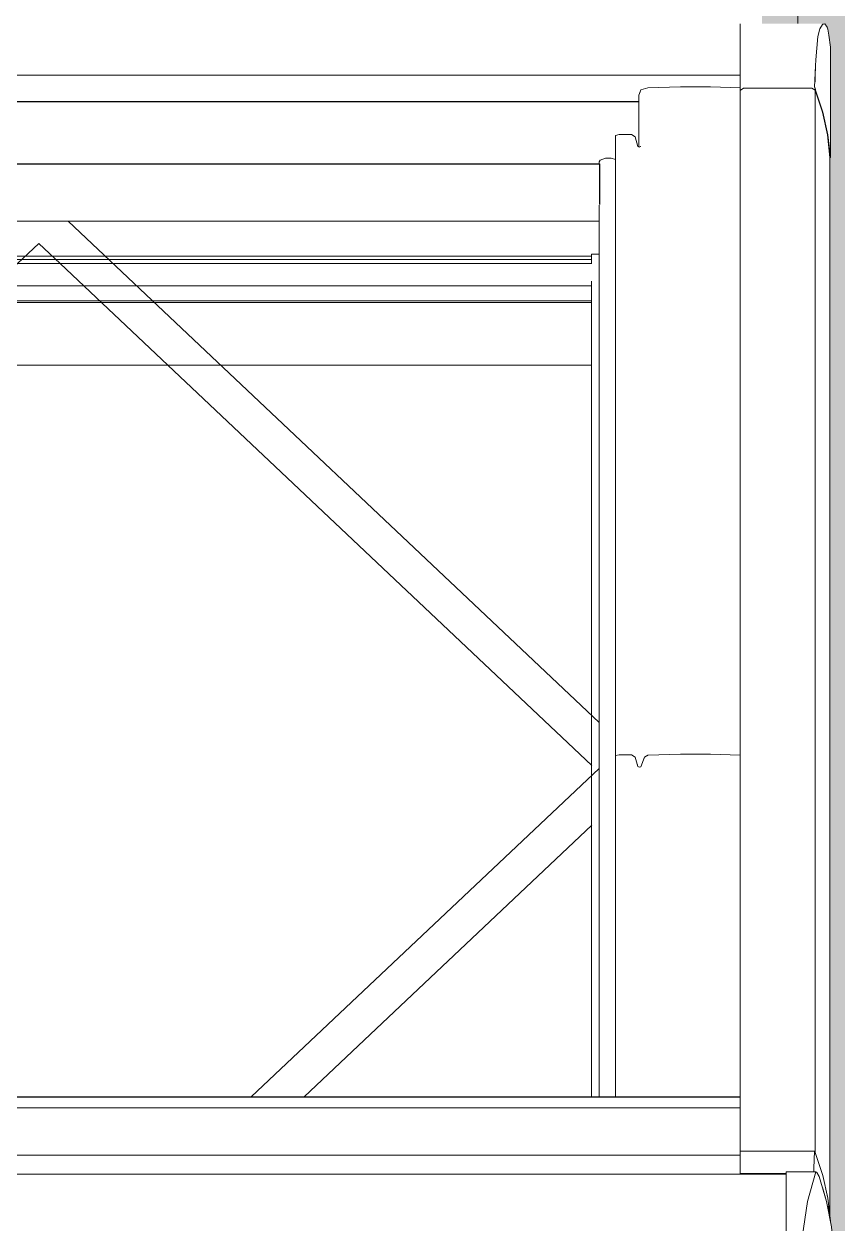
# Model space of a CAD drawing. Header units: metres. Extents: x -208 to 1512, y -277 to 123.
# Drawn here: x 827.616 to 828.054, y -3.63 to -2.984 of the extents above; entities that cross this region are included whole.
import ezdxf

# ---------------------------------------------------------------- set-up
doc = ezdxf.new("R2010")
doc.units = ezdxf.units.M
doc.header["$MEASUREMENT"] = 0
doc.linetypes.add('Wipeout_Contour', pattern=[1, 0, -1])
for name, color, linetype in [('325 Dachfenster', 7, 'Continuous'), ('330 Dachaufbau', 7, 'Continuous'), ('918 Lageplan Beschriftung.x', 7, 'Continuous')]:
    doc.layers.add(name, color=color, linetype=linetype)

# ---------------------------------------------------------------- blocks, each defined once
blk = doc.blocks.new('Dachfläche_55_5', base_point=(825.25622, 0.07))
at = {"layer": '330 Dachaufbau', "linetype": 'Continuous', "lineweight": 0, "true_color": 0x000000}
h = blk.add_hatch(color=18, dxfattribs=at)
h.paths.add_polyline_path([(828.70228, -0.4), (829.01228, -0.4), (829.01228, 0.07), (828.05728, 0.07), (828.05728, -0.77152), (826.30728, -0.77152), (826.30728, 0.07), (825.25622, 0.07), (825.27334, -4.6), (831.58228, -4.6), (831.58228, -0.82361), (828.70228, -0.82361)])
h.paths.add_polyline_path([(829.06228, -2.1975), (830.76228, -2.1975), (830.76228, -3.79873), (829.06228, -3.79873)], flags=0)
h.paths.add_polyline_path([(826.33228, -3.79873), (826.33228, -2.1975), (828.03228, -2.1975), (828.03228, -3.79873)], flags=0)
at = {"layer": '330 Dachaufbau', "color": 7, "linetype": 'Continuous', "lineweight": 18, "flags": 128}
blk.add_lwpolyline([(828.03228, -3.79873), (828.03228, -2.1975)], dxfattribs=at)
blk = doc.blocks.new('VELUX SlopeRoofBundle[42]_5', base_point=(825.25728, 0))
at = {"color": 254, "linetype": 'Wipeout_Contour', "lineweight": 0, "ltscale": 6621.036396}
blk.add_wipeout([(828.01339, -2.95926), (827.23487, -2.95926), (827.23525, -2.98422), (827.24693, -2.98422), (827.24693, -3.01187), (828.00133, -3.01187), (828.00133, -2.98422), (828.01301, -2.98422)], dxfattribs=at).dxf.layer = '325 Dachfenster'
at = {"color": 254, "linetype": 'Wipeout_Contour', "lineweight": 0, "ltscale": 2483.364681}
blk.add_wipeout([(827.94683, -3.02258), (827.94784, -3.01991), (827.94783, -3.01983)], dxfattribs=at).dxf.layer = '325 Dachfenster'
at = {"color": 254, "linetype": 'Wipeout_Contour', "lineweight": 0, "ltscale": 6625.048987}
blk.add_wipeout([(827.92563, -3.08153), (827.92553, -3.0818), (827.92553, -3.56164), (827.92603, -3.56164), (827.92603, -3.05769), (827.92553, -3.05854), (827.92553, -3.05967), (827.92563, -3.05967)], dxfattribs=at).dxf.layer = '325 Dachfenster'
at = {"color": 254, "linetype": 'Wipeout_Contour', "lineweight": 0, "ltscale": 3311.770848}
blk.add_wipeout([(827.93433, -3.56164), (827.93623, -3.56164), (827.93623, -3.37752), (827.93433, -3.37801)], dxfattribs=at).dxf.layer = '325 Dachfenster'
at = {"color": 254, "linetype": 'Wipeout_Contour', "lineweight": 0, "ltscale": 4139.512884}
blk.add_wipeout([(827.98543, -3.37723), (827.98543, -3.56164), (828.00133, -3.56164), (828.00133, -3.50489), (828.00133, -3.37775)], dxfattribs=at).dxf.layer = '325 Dachfenster'
at = {"color": 254, "linetype": 'Wipeout_Contour', "lineweight": 0, "ltscale": 3311.819494}
blk.add_wipeout([(827.94703, -3.56164), (827.94783, -3.56164), (827.94783, -3.38402), (827.94703, -3.38423)], dxfattribs=at).dxf.layer = '325 Dachfenster'
at = {"color": 254, "linetype": 'Wipeout_Contour', "lineweight": 0, "ltscale": 4140.500381}
blk.add_wipeout([(828.04783, -3.61796), (828.04373, -3.60447), (828.04373, -3.75858), (828.04485, -3.76324), (828.04783, -3.77361)], dxfattribs=at).dxf.layer = '325 Dachfenster'
at = {"color": 254, "linetype": 'Wipeout_Contour', "lineweight": 0, "ltscale": 4139.720033}
blk.add_wipeout([(828.04683, -2.98422), (828.00133, -2.98422), (828.00133, -2.98457), (828.04554, -2.98457), (828.04583, -2.98451)], dxfattribs=at).dxf.layer = '325 Dachfenster'
at = {"color": 254, "linetype": 'Wipeout_Contour', "lineweight": 0, "ltscale": 3312.139014}
blk.add_wipeout([(828.00133, -3.00365), (828.04196, -3.00365), (828.04317, -2.99113), (828.00133, -2.99113)], dxfattribs=at).dxf.layer = '325 Dachfenster'
at = {"color": 254, "linetype": 'Wipeout_Contour', "lineweight": 0, "ltscale": 3311.736956}
blk.add_wipeout([(827.92603, -3.05769), (827.92603, -3.56164), (827.92883, -3.56164), (827.92883, -3.05656)], dxfattribs=at).dxf.layer = '325 Dachfenster'
at = {"color": 254, "linetype": 'Wipeout_Contour', "lineweight": 0, "ltscale": 3311.812169}
blk.add_wipeout([(827.94493, -3.56164), (827.94623, -3.56164), (827.94623, -3.38395), (827.94493, -3.37879)], dxfattribs=at).dxf.layer = '325 Dachfenster'
at = {"color": 254, "linetype": 'Wipeout_Contour', "lineweight": 0, "ltscale": 9935.785288}
blk.add_wipeout([(828.04297, -3.75667), (828.04373, -3.75858), (828.04373, -3.60447), (828.04263, -3.6023), (828.04199, -3.60202), (828.03749, -3.618), (828.0346, -3.63738), (828.03332, -3.65986), (828.03375, -3.68525), (828.03583, -3.71311), (828.03957, -3.74323), (828.04089, -3.74981)], dxfattribs=at).dxf.layer = '325 Dachfenster'
at = {"color": 254, "linetype": 'Wipeout_Contour', "lineweight": 0, "ltscale": 4140.527254}
blk.add_wipeout([(828.04783, -3.61796), (828.04783, -3.77361), (828.04851, -3.77738), (828.05043, -3.78697), (828.05043, -3.63161)], dxfattribs=at).dxf.layer = '325 Dachfenster'
at = {"color": 254, "linetype": 'Wipeout_Contour', "lineweight": 0, "ltscale": 3312.146307}
blk.add_wipeout([(828.00133, -2.98692), (828.04413, -2.98692), (828.04554, -2.98457), (828.00133, -2.98457)], dxfattribs=at).dxf.layer = '325 Dachfenster'
at = {"color": 254, "linetype": 'Wipeout_Contour', "lineweight": 0, "ltscale": 3311.748744}
blk.add_wipeout([(827.92883, -3.05656), (827.92883, -3.56164), (827.93193, -3.56164), (827.93193, -3.05649)], dxfattribs=at).dxf.layer = '325 Dachfenster'
at = {"color": 254, "linetype": 'Wipeout_Contour', "lineweight": 0, "ltscale": 3310.520219}
blk.add_wipeout([(827.32273, -3.09043), (827.32273, -3.0905), (827.92553, -3.0905), (827.92553, -3.09043)], dxfattribs=at).dxf.layer = '325 Dachfenster'
at = {"color": 254, "linetype": 'Wipeout_Contour', "lineweight": 0, "ltscale": 3311.816295}
blk.add_wipeout([(827.94623, -3.56164), (827.94703, -3.56164), (827.94703, -3.38423), (827.94623, -3.38395)], dxfattribs=at).dxf.layer = '325 Dachfenster'
at = {"color": 254, "linetype": 'Wipeout_Contour', "lineweight": 0, "ltscale": 3312.447912}
blk.add_wipeout([(828.02613, -3.60202), (828.02613, -3.618), (828.03749, -3.618), (828.04199, -3.60202)], dxfattribs=at).dxf.layer = '325 Dachfenster'
at = {"color": 254, "linetype": 'Wipeout_Contour', "lineweight": 0, "ltscale": 3312.230838}
blk.add_wipeout([(828.04853, -3.6162), (828.04853, -3.62164), (828.04983, -3.62846), (828.04983, -3.62845)], dxfattribs=at).dxf.layer = '325 Dachfenster'
at = {"color": 254, "linetype": 'Wipeout_Contour', "lineweight": 0, "ltscale": 3312.134646}
blk.add_wipeout([(828.00133, -2.98692), (828.00133, -2.99113), (828.04317, -2.99113), (828.04413, -2.98692)], dxfattribs=at).dxf.layer = '325 Dachfenster'
at = {"color": 254, "linetype": 'Wipeout_Contour', "lineweight": 0, "ltscale": 3310.519843}
blk.add_wipeout([(827.32263, -3.05988), (827.32263, -3.07049), (827.92563, -3.07049), (827.92563, -3.05988)], dxfattribs=at).dxf.layer = '325 Dachfenster'
at = {"color": 254, "linetype": 'Wipeout_Contour', "lineweight": 0, "ltscale": 3310.520023}
blk.add_wipeout([(827.32263, -3.0748), (827.32263, -3.07982), (827.92563, -3.07982), (827.92563, -3.0748)], dxfattribs=at).dxf.layer = '325 Dachfenster'
at = {"color": 254, "linetype": 'Wipeout_Contour', "lineweight": 0, "ltscale": 3310.520178}
blk.add_wipeout([(827.32273, -3.08499), (827.32273, -3.09043), (827.92553, -3.09043), (827.92553, -3.08499)], dxfattribs=at).dxf.layer = '325 Dachfenster'
at = {"color": 254, "linetype": 'Wipeout_Contour', "lineweight": 0, "ltscale": 3311.825169}
blk.add_wipeout([(827.94783, -3.56164), (827.94983, -3.56164), (827.94983, -3.37886), (827.94783, -3.38402)], dxfattribs=at).dxf.layer = '325 Dachfenster'
at = {"color": 254, "linetype": 'Wipeout_Contour', "lineweight": 0, "ltscale": 3312.086892}
blk.add_wipeout([(828.02613, -3.60294), (828.00133, -3.60294), (828.00133, -3.60322), (828.02613, -3.60322)], dxfattribs=at).dxf.layer = '325 Dachfenster'
at = {"color": 254, "linetype": 'Wipeout_Contour', "lineweight": 0, "ltscale": 4140.037396}
blk.add_wipeout([(828.04853, -3.6162), (828.04583, -3.60403), (828.04583, -3.61138), (828.04783, -3.61796), (828.04853, -3.62164)], dxfattribs=at).dxf.layer = '325 Dachfenster'
at = {"color": 254, "linetype": 'Wipeout_Contour', "lineweight": 0, "ltscale": 3312.411303}
blk.add_wipeout([(828.02613, -3.618), (828.02613, -3.63738), (828.0346, -3.63738), (828.03749, -3.618)], dxfattribs=at).dxf.layer = '325 Dachfenster'
at = {"color": 254, "linetype": 'Wipeout_Contour', "lineweight": 0, "ltscale": 3310.519953}
blk.add_wipeout([(827.32263, -3.0748), (827.92563, -3.0748), (827.92563, -3.07049), (827.32263, -3.07049)], dxfattribs=at).dxf.layer = '325 Dachfenster'
at = {"color": 254, "linetype": 'Wipeout_Contour', "lineweight": 0, "ltscale": 6621.039845}
blk.add_wipeout([(827.32263, -3.08067), (827.32263, -3.08153), (827.32273, -3.0818), (827.32273, -3.08258), (827.92553, -3.08258), (827.92553, -3.0818), (827.92563, -3.08153), (827.92563, -3.08067)], dxfattribs=at).dxf.layer = '325 Dachfenster'
at = {"color": 254, "linetype": 'Wipeout_Contour', "lineweight": 0, "ltscale": 2483.007858}
blk.add_wipeout([(827.92553, -3.0905), (827.64001, -3.0905), (827.92553, -3.36016)], dxfattribs=at).dxf.layer = '325 Dachfenster'
at = {"color": 254, "linetype": 'Wipeout_Contour', "lineweight": 0, "ltscale": 3311.805257}
blk.add_wipeout([(827.94283, -3.37752), (827.94283, -3.56164), (827.94493, -3.56164), (827.94493, -3.37879)], dxfattribs=at).dxf.layer = '325 Dachfenster'
at = {"color": 254, "linetype": 'Wipeout_Contour', "lineweight": 0, "ltscale": 3311.832663}
blk.add_wipeout([(827.94983, -3.56164), (827.95163, -3.56164), (827.95163, -3.3778), (827.94983, -3.37886)], dxfattribs=at).dxf.layer = '325 Dachfenster'
at = {"color": 254, "linetype": 'Wipeout_Contour', "lineweight": 0, "ltscale": 5797.147133}
blk.add_wipeout([(828.04183, -3.59208), (828.04183, -3.60202), (828.04199, -3.60202), (828.04263, -3.6023), (828.04373, -3.60447), (828.04583, -3.61138), (828.04583, -3.60403)], dxfattribs=at).dxf.layer = '325 Dachfenster'
at = {"color": 254, "linetype": 'Wipeout_Contour', "lineweight": 0, "ltscale": 4140.62842}
blk.add_wipeout([(828.04963, -3.05626), (828.04833, -3.04401), (828.04833, -3.6153), (828.04853, -3.6162), (828.04963, -3.62657)], dxfattribs=at).dxf.layer = '325 Dachfenster'
at = {"color": 254, "linetype": 'Wipeout_Contour', "lineweight": 0, "ltscale": 3311.812206}
blk.add_wipeout([(827.94703, -3.05055), (827.94623, -3.05027), (827.94623, -3.38395), (827.94703, -3.38423)], dxfattribs=at).dxf.layer = '325 Dachfenster'
at = {"color": 254, "linetype": 'Wipeout_Contour', "lineweight": 0, "ltscale": 3310.520109}
blk.add_wipeout([(827.32273, -3.08258), (827.32273, -3.08364), (827.92553, -3.08364), (827.92553, -3.08258)], dxfattribs=at).dxf.layer = '325 Dachfenster'
at = {"color": 254, "linetype": 'Wipeout_Contour', "lineweight": 0, "ltscale": 3311.787839}
blk.add_wipeout([(827.94283, -3.37752), (827.93623, -3.37752), (827.93623, -3.56164), (827.94283, -3.56164)], dxfattribs=at).dxf.layer = '325 Dachfenster'
at = {"color": 254, "linetype": 'Wipeout_Contour', "lineweight": 0, "ltscale": 3311.871446}
blk.add_wipeout([(827.95163, -3.56164), (827.96923, -3.56164), (827.96923, -3.37723), (827.95163, -3.3778)], dxfattribs=at).dxf.layer = '325 Dachfenster'
at = {"color": 254, "linetype": 'Wipeout_Contour', "lineweight": 0, "ltscale": 3312.125876}
blk.add_wipeout([(828.0413, -3.59082), (828.00133, -3.59082), (828.00133, -3.59999), (828.04093, -3.59999)], dxfattribs=at).dxf.layer = '325 Dachfenster'
at = {"layer": '325 Dachfenster', "linetype": 'Continuous', "lineweight": 0, "flags": 128}
blk.add_lwpolyline([(828.04983, -3.62846), (828.04983, -3.62845)], dxfattribs=at)
at = {"color": 254, "linetype": 'Wipeout_Contour', "lineweight": 0, "ltscale": 4140.697222}
blk.add_wipeout([(828.04563, -3.03184), (828.04563, -3.60344), (828.04583, -3.60403), (828.04833, -3.6153), (828.04833, -3.04401)], dxfattribs=at).dxf.layer = '325 Dachfenster'
at = {"color": 254, "linetype": 'Wipeout_Contour', "lineweight": 0, "ltscale": 4966.968738}
blk.add_wipeout([(827.94703, -3.05055), (827.94703, -3.38423), (827.94783, -3.38402), (827.94783, -3.0503), (827.94773, -3.05033), (827.94773, -3.05036)], dxfattribs=at).dxf.layer = '325 Dachfenster'
at = {"color": 254, "linetype": 'Wipeout_Contour', "lineweight": 0, "ltscale": 3311.759755}
blk.add_wipeout([(827.93193, -3.05649), (827.93193, -3.56164), (827.93433, -3.56164), (827.93433, -3.05731)], dxfattribs=at).dxf.layer = '325 Dachfenster'
at = {"color": 254, "linetype": 'Wipeout_Contour', "lineweight": 0, "ltscale": 3310.520066}
blk.add_wipeout([(827.32263, -3.08067), (827.92563, -3.08067), (827.92563, -3.07982), (827.32263, -3.07982)], dxfattribs=at).dxf.layer = '325 Dachfenster'
at = {"color": 254, "linetype": 'Wipeout_Contour', "lineweight": 0, "ltscale": 3311.939032}
blk.add_wipeout([(827.96923, -3.37723), (827.96923, -3.56164), (827.98543, -3.56164), (827.98543, -3.37723)], dxfattribs=at).dxf.layer = '325 Dachfenster'
at = {"color": 254, "linetype": 'Wipeout_Contour', "lineweight": 0, "ltscale": 4967.933558}
blk.add_wipeout([(828.00133, -3.59999), (828.00133, -3.60294), (828.02613, -3.60294), (828.02613, -3.60202), (828.04093, -3.60202), (828.04093, -3.59999)], dxfattribs=at).dxf.layer = '325 Dachfenster'
at = {"color": 254, "linetype": 'Wipeout_Contour', "lineweight": 0, "ltscale": 3311.783706}
blk.add_wipeout([(827.93623, -3.04383), (827.93623, -3.37752), (827.94283, -3.37752), (827.94283, -3.04383)], dxfattribs=at).dxf.layer = '325 Dachfenster'
at = {"color": 254, "linetype": 'Wipeout_Contour', "lineweight": 0, "ltscale": 3311.820948}
blk.add_wipeout([(827.94983, -3.04514), (827.94783, -3.0503), (827.94783, -3.38402), (827.94983, -3.37886)], dxfattribs=at).dxf.layer = '325 Dachfenster'
at = {"color": 254, "linetype": 'Wipeout_Contour', "lineweight": 0, "ltscale": 3310.520122}
blk.add_wipeout([(827.32273, -3.08428), (827.92553, -3.08428), (827.92553, -3.08364), (827.32273, -3.08364)], dxfattribs=at).dxf.layer = '325 Dachfenster'
at = {"color": 254, "linetype": 'Wipeout_Contour', "lineweight": 0, "ltscale": 4968.38931}
blk.add_wipeout([(828.04093, -3.60202), (828.04183, -3.60202), (828.04183, -3.59208), (828.04138, -3.5909), (828.0413, -3.59082), (828.04093, -3.59999)], dxfattribs=at).dxf.layer = '325 Dachfenster'
at = {"color": 254, "linetype": 'Wipeout_Contour', "lineweight": 0, "ltscale": 3310.528416}
blk.add_wipeout([(827.24693, -3.59875), (828.00133, -3.59875), (828.00133, -3.59644), (827.24693, -3.59644)], dxfattribs=at).dxf.layer = '325 Dachfenster'
at = {"color": 254, "linetype": 'Wipeout_Contour', "lineweight": 0, "ltscale": 3310.528655}
blk.add_wipeout([(828.02613, -3.60322), (827.22213, -3.60322), (827.22213, -3.61935), (828.02613, -3.61935)], dxfattribs=at).dxf.layer = '325 Dachfenster'
at = {"color": 254, "linetype": 'Wipeout_Contour', "lineweight": 0, "ltscale": 3312.112918}
blk.add_wipeout([(828.00303, -3.59082), (828.03983, -3.59082), (828.03983, -3.01893), (828.00303, -3.01893)], dxfattribs=at).dxf.layer = '325 Dachfenster'
at = {"color": 254, "linetype": 'Wipeout_Contour', "lineweight": 0, "ltscale": 3311.766708}
blk.add_wipeout([(827.93433, -3.04433), (827.93433, -3.37801), (827.93623, -3.37752), (827.93623, -3.04383)], dxfattribs=at).dxf.layer = '325 Dachfenster'
at = {"color": 254, "linetype": 'Wipeout_Contour', "lineweight": 0, "ltscale": 3311.801111}
blk.add_wipeout([(827.94283, -3.04383), (827.94283, -3.37752), (827.94493, -3.37879), (827.94493, -3.0451)], dxfattribs=at).dxf.layer = '325 Dachfenster'
at = {"color": 254, "linetype": 'Wipeout_Contour', "lineweight": 0, "ltscale": 3311.828514}
blk.add_wipeout([(827.94983, -3.04514), (827.94983, -3.37886), (827.95163, -3.3778), (827.95163, -3.04408)], dxfattribs=at).dxf.layer = '325 Dachfenster'
at = {"color": 254, "linetype": 'Wipeout_Contour', "lineweight": 0, "ltscale": 3310.520132}
blk.add_wipeout([(827.32273, -3.08428), (827.32273, -3.08499), (827.92553, -3.08499), (827.92553, -3.08428)], dxfattribs=at).dxf.layer = '325 Dachfenster'
at = {"color": 254, "linetype": 'Wipeout_Contour', "lineweight": 0, "ltscale": 3310.528379}
blk.add_wipeout([(827.24693, -3.59644), (828.00133, -3.59644), (828.00133, -3.59448), (827.24693, -3.59448)], dxfattribs=at).dxf.layer = '325 Dachfenster'
at = {"color": 254, "linetype": 'Wipeout_Contour', "lineweight": 0, "ltscale": 3310.528499}
blk.add_wipeout([(827.24693, -3.6015), (827.24693, -3.60322), (828.00133, -3.60322), (828.00133, -3.6015)], dxfattribs=at).dxf.layer = '325 Dachfenster'
at = {"color": 254, "linetype": 'Wipeout_Contour', "lineweight": 0, "ltscale": 3310.528982}
blk.add_wipeout([(827.22213, -3.61935), (827.22213, -3.64056), (828.02613, -3.64056), (828.02613, -3.61935)], dxfattribs=at).dxf.layer = '325 Dachfenster'
at = {"layer": '325 Dachfenster', "linetype": 'Continuous', "lineweight": 0, "flags": 128}
blk.add_lwpolyline([(828.02613, -3.82879), (828.02613, -3.82144), (828.02613, -3.81267), (828.02613, -3.80235), (828.02613, -3.79054), (828.02613, -3.77738), (828.02613, -3.76324), (828.02613, -3.75667), (828.02613, -3.74981), (828.02613, -3.74323), (828.02613, -3.71311), (828.02613, -3.68525), (828.02613, -3.65986), (828.02613, -3.63738), (828.02613, -3.618), (828.02613, -3.60202)], dxfattribs=at)
at = {"color": 254, "linetype": 'Wipeout_Contour', "lineweight": 0, "ltscale": 3312.03593}
blk.add_wipeout([(828.00133, -3.02019), (828.00133, -3.59082), (828.00303, -3.59082), (828.00303, -3.01893)], dxfattribs=at).dxf.layer = '325 Dachfenster'
at = {"color": 254, "linetype": 'Wipeout_Contour', "lineweight": 0, "ltscale": 4140.703645}
blk.add_wipeout([(828.04163, -3.01989), (828.04163, -3.59156), (828.04183, -3.59208), (828.04563, -3.60344), (828.04563, -3.03184)], dxfattribs=at).dxf.layer = '325 Dachfenster'
at = {"color": 254, "linetype": 'Wipeout_Contour', "lineweight": 0, "ltscale": 3311.807947}
blk.add_wipeout([(827.94623, -3.05027), (827.94493, -3.0451), (827.94493, -3.37879), (827.94623, -3.38395)], dxfattribs=at).dxf.layer = '325 Dachfenster'
at = {"color": 254, "linetype": 'Wipeout_Contour', "lineweight": 0, "ltscale": 3311.867303}
blk.add_wipeout([(827.95163, -3.04408), (827.95163, -3.3778), (827.96923, -3.37723), (827.96923, -3.04351)], dxfattribs=at).dxf.layer = '325 Dachfenster'
at = {"color": 254, "linetype": 'Wipeout_Contour', "lineweight": 0, "ltscale": 11586.823668}
blk.add_wipeout([(827.31393, -3.05274), (827.31393, -3.05731), (827.31633, -3.05649), (827.31943, -3.05656), (827.32223, -3.05769), (827.32273, -3.05854), (827.32273, -3.05967), (827.92553, -3.05967), (827.92553, -3.05854), (827.92603, -3.05769), (827.92883, -3.05656), (827.93193, -3.05649), (827.93433, -3.05731), (827.93433, -3.05274)], dxfattribs=at).dxf.layer = '325 Dachfenster'
at = {"color": 254, "linetype": 'Wipeout_Contour', "lineweight": 0, "ltscale": 3310.52846}
blk.add_wipeout([(828.00133, -3.59875), (827.24693, -3.59875), (827.24693, -3.6015), (828.00133, -3.6015)], dxfattribs=at).dxf.layer = '325 Dachfenster'
at = {"layer": '325 Dachfenster', "linetype": 'Continuous', "lineweight": 0, "flags": 128}
for points in [[(827.93193, -3.05649), (827.93433, -3.05731)], [(827.93433, -3.37801), (827.93623, -3.37752), (827.94283, -3.37752)], [(827.94283, -3.37752), (827.94493, -3.37879)], [(827.94493, -3.37879), (827.94623, -3.38395)], [(827.94783, -3.38402), (827.94983, -3.37886)], [(827.94983, -3.37886), (827.95163, -3.3778)], [(827.94623, -3.38395), (827.94703, -3.38423)], [(827.94703, -3.38423), (827.94783, -3.38402)], [(828.04199, -3.60202), (828.02613, -3.60202)], [(828.05176, -3.82879), (828.05176, -3.82144), (828.05175, -3.81267), (828.05174, -3.80235), (828.05173, -3.79916), (828.05078, -3.79054), (828.05043, -3.78697), (828.04851, -3.77738), (828.04783, -3.77361), (828.04485, -3.76324), (828.04373, -3.75858), (828.04297, -3.75667), (828.04089, -3.74981), (828.03957, -3.74323), (828.03583, -3.71311), (828.03375, -3.68525), (828.03332, -3.65986), (828.0346, -3.63738), (828.03749, -3.618), (828.04199, -3.60202)], [(828.04199, -3.60202), (828.04263, -3.6023)], [(828.04263, -3.6023), (828.04373, -3.60447), (828.04783, -3.61796), (828.05043, -3.63161), (828.05173, -3.64552), (828.05173, -3.64685)], [(827.22213, -3.60322), (828.02613, -3.60322)], [(828.00133, -3.60322), (828.00133, -3.60294)], [(828.00133, -3.60294), (828.02613, -3.60294)]]:
    blk.add_lwpolyline(points, dxfattribs=at)
at = {"color": 254, "linetype": 'Wipeout_Contour', "lineweight": 0, "ltscale": 4967.617835}
blk.add_wipeout([(828.03983, -3.01893), (828.03983, -3.59082), (828.0413, -3.59082), (828.04138, -3.5909), (828.04163, -3.59156), (828.04163, -3.01989)], dxfattribs=at).dxf.layer = '325 Dachfenster'
at = {"color": 254, "linetype": 'Wipeout_Contour', "lineweight": 0, "ltscale": 5795.209502}
blk.add_wipeout([(827.94783, -3.05023), (827.94683, -3.02258), (827.94683, -3.05048), (827.94703, -3.05055), (827.94773, -3.05036), (827.94773, -3.05033), (827.9478, -3.05031)], dxfattribs=at).dxf.layer = '325 Dachfenster'
at = {"color": 254, "linetype": 'Wipeout_Contour', "lineweight": 0, "ltscale": 3311.9349}
blk.add_wipeout([(827.98543, -3.04351), (827.96923, -3.04351), (827.96923, -3.37723), (827.98543, -3.37723)], dxfattribs=at).dxf.layer = '325 Dachfenster'
at = {"color": 254, "linetype": 'Wipeout_Contour', "lineweight": 0, "ltscale": 3310.519763}
blk.add_wipeout([(827.32263, -3.05967), (827.32263, -3.05988), (827.92563, -3.05988), (827.92563, -3.05967)], dxfattribs=at).dxf.layer = '325 Dachfenster'
at = {"color": 254, "linetype": 'Wipeout_Contour', "lineweight": 0, "ltscale": 3310.527846}
blk.add_wipeout([(827.24693, -3.56177), (827.24693, -3.56751), (828.00133, -3.56751), (828.00133, -3.56177)], dxfattribs=at).dxf.layer = '325 Dachfenster'
at = {"color": 254, "linetype": 'Wipeout_Contour', "lineweight": 0, "ltscale": 3310.528254}
blk.add_wipeout([(827.24693, -3.5902), (828.00133, -3.5902), (828.00133, -3.58631), (827.24693, -3.58631)], dxfattribs=at).dxf.layer = '325 Dachfenster'
at = {"layer": '325 Dachfenster', "linetype": 'Continuous', "lineweight": 0, "flags": 128}
for points in [[(827.32263, -3.05967), (827.92563, -3.05967)], [(827.92553, -3.05854), (827.92603, -3.05769)], [(827.92553, -3.05854), (827.92553, -3.05967)], [(827.92563, -3.05988), (827.92563, -3.05967)], [(827.92563, -3.08153), (827.92563, -3.08067), (827.92563, -3.07982), (827.92563, -3.0748), (827.92563, -3.07049), (827.92563, -3.05988)], [(827.92603, -3.05769), (827.92883, -3.05656)], [(827.92883, -3.05656), (827.93193, -3.05649)], [(828.0413, -3.59082), (828.04093, -3.59999), (828.04093, -3.60202)], [(828.0413, -3.59082), (828.04138, -3.5909)], [(828.04138, -3.5909), (828.04183, -3.59208), (828.04583, -3.60403), (828.04853, -3.6162), (828.04983, -3.62845)]]:
    blk.add_lwpolyline(points, dxfattribs=at)
at = {"color": 254, "linetype": 'Wipeout_Contour', "lineweight": 0, "ltscale": 3312.145771}
blk.add_wipeout([(827.94784, -3.01991), (827.94683, -3.02258), (827.94783, -3.05023), (827.94983, -3.04514)], dxfattribs=at).dxf.layer = '325 Dachfenster'
at = {"color": 254, "linetype": 'Wipeout_Contour', "lineweight": 0, "ltscale": 3311.999101}
blk.add_wipeout([(827.98543, -3.37723), (828.00133, -3.37775), (828.00133, -3.04403), (827.98543, -3.04351)], dxfattribs=at).dxf.layer = '325 Dachfenster'
at = {"color": 254, "linetype": 'Wipeout_Contour', "lineweight": 0, "ltscale": 3310.527795}
blk.add_wipeout([(828.00133, -3.56164), (827.24693, -3.56164), (827.24693, -3.56177), (828.00133, -3.56177)], dxfattribs=at).dxf.layer = '325 Dachfenster'
at = {"color": 254, "linetype": 'Wipeout_Contour', "lineweight": 0, "ltscale": 3310.527908}
blk.add_wipeout([(827.24693, -3.56751), (827.24693, -3.56903), (828.00133, -3.56903), (828.00133, -3.56751)], dxfattribs=at).dxf.layer = '325 Dachfenster'
at = {"color": 254, "linetype": 'Wipeout_Contour', "lineweight": 0, "ltscale": 3310.528188}
blk.add_wipeout([(827.24693, -3.58259), (827.24693, -3.58631), (828.00133, -3.58631), (828.00133, -3.58259)], dxfattribs=at).dxf.layer = '325 Dachfenster'
at = {"color": 254, "linetype": 'Wipeout_Contour', "lineweight": 0, "ltscale": 3310.528328}
blk.add_wipeout([(827.24693, -3.59202), (827.24693, -3.59296), (828.00133, -3.59296), (828.00133, -3.59202)], dxfattribs=at).dxf.layer = '325 Dachfenster'
at = {"layer": '325 Dachfenster', "linetype": 'Continuous', "lineweight": 0, "flags": 128}
blk.add_lwpolyline([(827.95163, -3.3778), (827.96923, -3.37723), (827.98543, -3.37723), (828.00133, -3.37775)], dxfattribs=at)
at = {"color": 254, "linetype": 'Wipeout_Contour', "lineweight": 0, "ltscale": 2483.366453}
blk.add_wipeout([(827.94783, -3.01983), (827.95163, -3.04408), (827.95163, -3.01876)], dxfattribs=at).dxf.layer = '325 Dachfenster'
at = {"color": 254, "linetype": 'Wipeout_Contour', "lineweight": 0, "ltscale": 3311.996305}
blk.add_wipeout([(827.98543, -3.04351), (828.00133, -3.04403), (828.00133, -3.01871), (827.98543, -3.0182)], dxfattribs=at).dxf.layer = '325 Dachfenster'
at = {"color": 254, "linetype": 'Wipeout_Contour', "lineweight": 0, "ltscale": 2483.114203}
blk.add_wipeout([(827.92553, -3.3849), (827.73839, -3.56164), (827.92553, -3.56164)], dxfattribs=at).dxf.layer = '325 Dachfenster'
at = {"color": 254, "linetype": 'Wipeout_Contour', "lineweight": 0, "ltscale": 3310.527975}
blk.add_wipeout([(827.24693, -3.57098), (827.24693, -3.57329), (828.00133, -3.57329), (828.00133, -3.57098)], dxfattribs=at).dxf.layer = '325 Dachfenster'
at = {"color": 254, "linetype": 'Wipeout_Contour', "lineweight": 0, "ltscale": 3310.528302}
blk.add_wipeout([(827.24693, -3.59078), (827.24693, -3.59128), (828.00133, -3.59128), (828.00133, -3.59078)], dxfattribs=at).dxf.layer = '325 Dachfenster'
at = {"color": 254, "linetype": 'Wipeout_Contour', "lineweight": 0, "ltscale": 2483.841787}
blk.add_wipeout([(827.94783, -3.01983), (827.94983, -3.04514), (827.95163, -3.04408)], dxfattribs=at).dxf.layer = '325 Dachfenster'
at = {"color": 254, "linetype": 'Wipeout_Contour', "lineweight": 0, "ltscale": 6621.049959}
blk.add_wipeout([(827.32273, -3.3849), (827.50987, -3.56164), (827.73839, -3.56164), (827.92553, -3.3849), (827.92553, -3.36016), (827.64001, -3.0905), (827.60826, -3.0905), (827.32273, -3.36016)], dxfattribs=at).dxf.layer = '325 Dachfenster'
at = {"color": 254, "linetype": 'Wipeout_Contour', "lineweight": 0, "ltscale": 3310.528019}
blk.add_wipeout([(827.24693, -3.57329), (827.24693, -3.57605), (828.00133, -3.57605), (828.00133, -3.57329)], dxfattribs=at).dxf.layer = '325 Dachfenster'
at = {"color": 254, "linetype": 'Wipeout_Contour', "lineweight": 0, "ltscale": 3310.528349}
blk.add_wipeout([(827.24693, -3.59448), (828.00133, -3.59448), (828.00133, -3.59296), (827.24693, -3.59296)], dxfattribs=at).dxf.layer = '325 Dachfenster'
at = {"layer": '325 Dachfenster', "linetype": 'Continuous', "lineweight": 0, "flags": 128}
for points in [[(827.92553, -3.0818), (827.92553, -3.56164)], [(827.32273, -3.09043), (827.92553, -3.09043)], [(827.32273, -3.0905), (827.92553, -3.0905)], [(827.64001, -3.0905), (827.92553, -3.36016)], [(827.62413, -3.10238), (827.61268, -3.1132), (827.60294, -3.12239), (827.3267, -3.38328)], [(827.62413, -3.10238), (827.63559, -3.1132), (827.64532, -3.12239), (827.92157, -3.38328)], [(827.32683, -3.10931), (827.92143, -3.10931)], [(827.32683, -3.11101), (827.92143, -3.11101)], [(827.92163, -3.10825), (827.92143, -3.10846)], [(827.92143, -3.10846), (827.92143, -3.1132)], [(827.92553, -3.10825), (827.92163, -3.10825)], [(827.3267, -3.1132), (827.92157, -3.1132)], [(827.92143, -3.12267), (827.92143, -3.56164)], [(827.32683, -3.12522), (827.92143, -3.12522)], [(827.32683, -3.13335), (827.92143, -3.13335)], [(827.32683, -3.13413), (827.92143, -3.13413)], [(827.32683, -3.16786), (827.92143, -3.16786)], [(827.73839, -3.56164), (827.92553, -3.3849)], [(827.76684, -3.56164), (827.92157, -3.41552)], [(828.00133, -3.56164), (827.24693, -3.56164)]]:
    blk.add_lwpolyline(points, dxfattribs=at)
at = {"color": 254, "linetype": 'Wipeout_Contour', "lineweight": 0, "ltscale": 3311.864504}
blk.add_wipeout([(827.96923, -3.0182), (827.95163, -3.01876), (827.95163, -3.04408), (827.96923, -3.04351)], dxfattribs=at).dxf.layer = '325 Dachfenster'
at = {"color": 254, "linetype": 'Wipeout_Contour', "lineweight": 0, "ltscale": 3310.519269}
blk.add_wipeout([(827.94683, -3.02615), (827.30143, -3.02615), (827.30143, -3.02622), (827.94683, -3.02622)], dxfattribs=at).dxf.layer = '325 Dachfenster'
at = {"color": 254, "linetype": 'Wipeout_Contour', "lineweight": 0, "ltscale": 3310.527938}
blk.add_wipeout([(827.24693, -3.57098), (828.00133, -3.57098), (828.00133, -3.56903), (827.24693, -3.56903)], dxfattribs=at).dxf.layer = '325 Dachfenster'
at = {"color": 254, "linetype": 'Wipeout_Contour', "lineweight": 0, "ltscale": 3310.528126}
blk.add_wipeout([(828.00133, -3.5791), (827.24693, -3.5791), (827.24693, -3.58259), (828.00133, -3.58259)], dxfattribs=at).dxf.layer = '325 Dachfenster'
at = {"color": 254, "linetype": 'Wipeout_Contour', "lineweight": 0, "ltscale": 3310.528295}
blk.add_wipeout([(827.24693, -3.59071), (828.00133, -3.59071), (828.00133, -3.59055), (827.24693, -3.59055)], dxfattribs=at).dxf.layer = '325 Dachfenster'
at = {"layer": '325 Dachfenster', "linetype": 'Continuous', "lineweight": 0, "flags": 128}
blk.add_lwpolyline([(828.00133, -3.56751), (827.24693, -3.56751)], dxfattribs=at)
at = {"color": 254, "linetype": 'Wipeout_Contour', "lineweight": 0, "ltscale": 3311.932125}
blk.add_wipeout([(827.96923, -3.0182), (827.96923, -3.04351), (827.98543, -3.04351), (827.98543, -3.0182)], dxfattribs=at).dxf.layer = '325 Dachfenster'
at = {"color": 254, "linetype": 'Wipeout_Contour', "lineweight": 0, "ltscale": 3310.519357}
blk.add_wipeout([(827.30143, -3.02622), (827.30143, -3.03818), (827.94683, -3.03818), (827.94683, -3.02622)], dxfattribs=at).dxf.layer = '325 Dachfenster'
at = {"color": 254, "linetype": 'Wipeout_Contour', "lineweight": 0, "ltscale": 3310.528069}
blk.add_wipeout([(827.24693, -3.5791), (828.00133, -3.5791), (828.00133, -3.57605), (827.24693, -3.57605)], dxfattribs=at).dxf.layer = '325 Dachfenster'
at = {"color": 254, "linetype": 'Wipeout_Contour', "lineweight": 0, "ltscale": 3310.528297}
blk.add_wipeout([(828.00133, -3.59071), (827.24693, -3.59071), (827.24693, -3.59078), (828.00133, -3.59078)], dxfattribs=at).dxf.layer = '325 Dachfenster'
at = {"color": 254, "linetype": 'Wipeout_Contour', "lineweight": 0, "ltscale": 13242.076083}
blk.add_wipeout([(827.24693, -3.01187), (827.24693, -3.01871), (827.26283, -3.0182), (827.27903, -3.0182), (827.29663, -3.01876), (827.30043, -3.01983), (827.30143, -3.02258), (827.30143, -3.02615), (827.94683, -3.02615), (827.94683, -3.02258), (827.94783, -3.01983), (827.95163, -3.01876), (827.96923, -3.0182), (827.98543, -3.0182), (828.00133, -3.01871), (828.00133, -3.01187)], dxfattribs=at).dxf.layer = '325 Dachfenster'
at = {"color": 254, "linetype": 'Wipeout_Contour', "lineweight": 0, "ltscale": 13242.079315}
blk.add_wipeout([(827.30143, -3.03818), (827.30143, -3.05048), (827.30203, -3.05027), (827.30333, -3.04511), (827.30543, -3.04383), (827.31203, -3.04383), (827.31393, -3.04433), (827.31393, -3.05274), (827.93433, -3.05274), (827.93433, -3.04433), (827.93623, -3.04383), (827.94283, -3.04383), (827.94493, -3.0451), (827.94623, -3.05027), (827.94683, -3.05048), (827.94683, -3.03818)], dxfattribs=at).dxf.layer = '325 Dachfenster'
at = {"color": 254, "linetype": 'Wipeout_Contour', "lineweight": 0, "ltscale": 3310.528316}
blk.add_wipeout([(827.24693, -3.59169), (827.24693, -3.59202), (828.00133, -3.59202), (828.00133, -3.59169)], dxfattribs=at).dxf.layer = '325 Dachfenster'
at = {"layer": '325 Dachfenster', "linetype": 'Continuous', "lineweight": 0, "flags": 128}
for points in [[(827.94683, -3.02258), (827.94783, -3.01983)], [(827.30143, -3.02615), (827.94683, -3.02615)], [(827.93433, -3.04433), (827.93623, -3.04383), (827.94283, -3.04383)], [(827.93433, -3.04433), (827.93433, -3.37801), (827.93433, -3.56164)]]:
    blk.add_lwpolyline(points, dxfattribs=at)
at = {"color": 254, "linetype": 'Wipeout_Contour', "lineweight": 0, "ltscale": 11589.494215}
blk.add_wipeout([(828.00133, -3.02019), (828.00303, -3.01893), (828.03983, -3.01893), (828.04163, -3.01989), (828.04563, -3.03184), (828.04833, -3.04401), (828.04963, -3.05626), (828.04963, -3.05641), (828.04983, -3.05626), (828.04853, -3.04401), (828.04583, -3.03184), (828.04183, -3.01989), (828.04141, -3.01879), (828.00133, -3.01879)], dxfattribs=at).dxf.layer = '325 Dachfenster'
at = {"color": 254, "linetype": 'Wipeout_Contour', "lineweight": 0, "ltscale": 3312.791996}
blk.add_wipeout([(827.9478, -3.05031), (827.94783, -3.0503), (827.94983, -3.04514), (827.94783, -3.05023)], dxfattribs=at).dxf.layer = '325 Dachfenster'
at = {"color": 254, "linetype": 'Wipeout_Contour', "lineweight": 0, "ltscale": 3310.52831}
blk.add_wipeout([(827.24693, -3.59169), (828.00133, -3.59169), (828.00133, -3.59128), (827.24693, -3.59128)], dxfattribs=at).dxf.layer = '325 Dachfenster'
at = {"layer": '325 Dachfenster', "linetype": 'Continuous', "lineweight": 0, "flags": 128}
for points in [[(827.94683, -3.05048), (827.94683, -3.02258)], [(827.94283, -3.04383), (827.94493, -3.0451)], [(827.94493, -3.0451), (827.94623, -3.05027)], [(827.94623, -3.05027), (827.94703, -3.05055)], [(827.94703, -3.05055), (827.94773, -3.05036)], [(827.94773, -3.05036), (827.94773, -3.05033)], [(827.9478, -3.05031), (827.94783, -3.05023)]]:
    blk.add_lwpolyline(points, dxfattribs=at)
at = {"color": 254, "linetype": 'Wipeout_Contour', "lineweight": 0, "ltscale": 4140.362396}
blk.add_wipeout([(828.04907, -2.99035), (828.04853, -2.98718), (828.04853, -3.04401), (828.04983, -3.05626), (828.04983, -2.99685)], dxfattribs=at).dxf.layer = '325 Dachfenster'
at = {"color": 254, "linetype": 'Wipeout_Contour', "lineweight": 0, "ltscale": 4139.673314}
blk.add_wipeout([(828.00133, -3.00365), (828.00133, -3.01836), (828.04133, -3.01836), (828.04183, -3.00685), (828.04196, -3.00365)], dxfattribs=at).dxf.layer = '325 Dachfenster'
at = {"color": 254, "linetype": 'Wipeout_Contour', "lineweight": 0, "ltscale": 3310.528291}
blk.add_wipeout([(827.24693, -3.59055), (828.00133, -3.59055), (828.00133, -3.5902), (827.24693, -3.5902)], dxfattribs=at).dxf.layer = '325 Dachfenster'
at = {"layer": '325 Dachfenster', "linetype": 'Continuous', "lineweight": 0, "flags": 128}
for points in [[(827.24693, -3.01187), (828.00133, -3.01187)], [(828.04963, -3.05626), (828.04963, -3.62657)], [(828.04963, -3.05641), (828.04983, -3.05626)], [(828.00133, -3.59296), (827.24693, -3.59296)], [(828.00133, -3.60294), (828.00133, -3.59999), (828.00133, -3.59082)], [(828.0413, -3.59082), (828.00133, -3.59082)]]:
    blk.add_lwpolyline(points, dxfattribs=at)
at = {"color": 254, "linetype": 'Wipeout_Contour', "lineweight": 0, "ltscale": 3312.110122}
blk.add_wipeout([(828.00133, -3.01836), (828.00133, -3.01879), (828.04141, -3.01879), (828.04133, -3.01836)], dxfattribs=at).dxf.layer = '325 Dachfenster'
at = {"layer": '325 Dachfenster', "linetype": 'Continuous', "lineweight": 0, "flags": 128}
for points in [[(828.00133, -3.01836), (828.00133, -3.00365), (828.00133, -2.99113), (828.00133, -2.98692), (828.00133, -2.98457), (828.00133, -2.98422)], [(827.94783, -3.01983), (827.95163, -3.01876), (827.96923, -3.0182), (827.98543, -3.0182), (828.00133, -3.01871)], [(828.00133, -3.01879), (828.00133, -3.01836)], [(828.00133, -3.02019), (828.00133, -3.01879)], [(828.00303, -3.01893), (828.00133, -3.02019)], [(828.00133, -3.02019), (828.00133, -3.59082)]]:
    blk.add_lwpolyline(points, dxfattribs=at)
at = {"color": 254, "linetype": 'Wipeout_Contour', "lineweight": 0, "ltscale": 6624.525855}
blk.add_wipeout([(828.04183, -3.01989), (828.04583, -3.03184), (828.04583, -2.98451), (828.04554, -2.98457), (828.04413, -2.98692), (828.04317, -2.99113), (828.04196, -3.00365), (828.04183, -3.00685)], dxfattribs=at).dxf.layer = '325 Dachfenster'
at = {"color": 254, "linetype": 'Wipeout_Contour', "lineweight": 0, "ltscale": 4968.088859}
blk.add_wipeout([(828.04583, -3.03184), (828.04853, -3.04401), (828.04853, -2.98718), (828.04814, -2.98607), (828.04683, -2.98422), (828.04583, -2.98451)], dxfattribs=at).dxf.layer = '325 Dachfenster'
at = {"color": 254, "linetype": 'Wipeout_Contour', "lineweight": 0, "ltscale": 3312.025103}
blk.add_wipeout([(828.04141, -3.01879), (828.04183, -3.01989), (828.04183, -3.00685), (828.04133, -3.01836)], dxfattribs=at).dxf.layer = '325 Dachfenster'
at = {"layer": '325 Dachfenster', "linetype": 'Continuous', "lineweight": 0, "flags": 128}
for points in [[(828.04133, -3.01836), (828.04183, -3.00685), (828.04196, -3.00365), (828.04317, -2.99113), (828.04413, -2.98692), (828.04554, -2.98457), (828.04583, -2.98451), (828.04683, -2.98422), (828.04814, -2.98607), (828.04853, -2.98718), (828.04907, -2.99035), (828.04983, -2.99685)], [(828.04983, -3.05626), (828.04983, -2.99685)], [(828.03983, -3.01893), (828.00303, -3.01893)], [(828.04163, -3.01989), (828.03983, -3.01893)], [(828.04133, -3.01836), (828.04141, -3.01879)], [(828.04983, -3.05626), (828.04853, -3.04401), (828.04583, -3.03184), (828.04183, -3.01989), (828.04141, -3.01879)], [(828.04163, -3.01989), (828.04163, -3.59156)], [(828.04963, -3.05626), (828.04833, -3.04401), (828.04563, -3.03184), (828.04163, -3.01989)]]:
    blk.add_lwpolyline(points, dxfattribs=at)
blk = doc.blocks.new('Dachfläche_73_5', base_point=(828.07413, -2.19932))
at = {"layer": '325 Dachfenster', "linetype": 'Continuous', "lineweight": 0}
blk.add_blockref('VELUX SlopeRoofBundle[42]_5', (825.25728, 0), dxfattribs=at)

msp = doc.modelspace()

# ---------------------------------------------------------------- block references
at = {"layer": '330 Dachaufbau', "color": 7, "linetype": 'Continuous', "lineweight": 18}
msp.add_blockref('Dachfläche_55_5', (825.25622, 0.07), dxfattribs=at)

# ---------------------------------------------------------------- next in the draw order: hatches: boundary and pattern name
at = {"layer": '918 Lageplan Beschriftung.x', "linetype": 'Continuous', "lineweight": 0, "true_color": 0x3f0000}
msp.add_hatch(color=18, dxfattribs=at).paths.add_polyline_path([(825.31254, -15.07), (830.63228, -15.07), (830.63228, -15.97), (838.86228, -15.97), (838.86228, -15.07), (844.19207, -15.07), (844.24254, 0.07), (838.34728, 0.07), (838.34728, 0.8), (831.14728, 0.8), (831.14728, 0.07), (825.25702, 0.07)])

# ---------------------------------------------------------------- next in the draw order: block references
at = {"layer": '325 Dachfenster', "color": 7, "linetype": 'Continuous', "lineweight": 13, "true_color": 0xf4f4f4}
msp.add_blockref('Dachfläche_73_5', (828.07413, -2.19932), dxfattribs=at)

doc.saveas('drawing.dxf')
